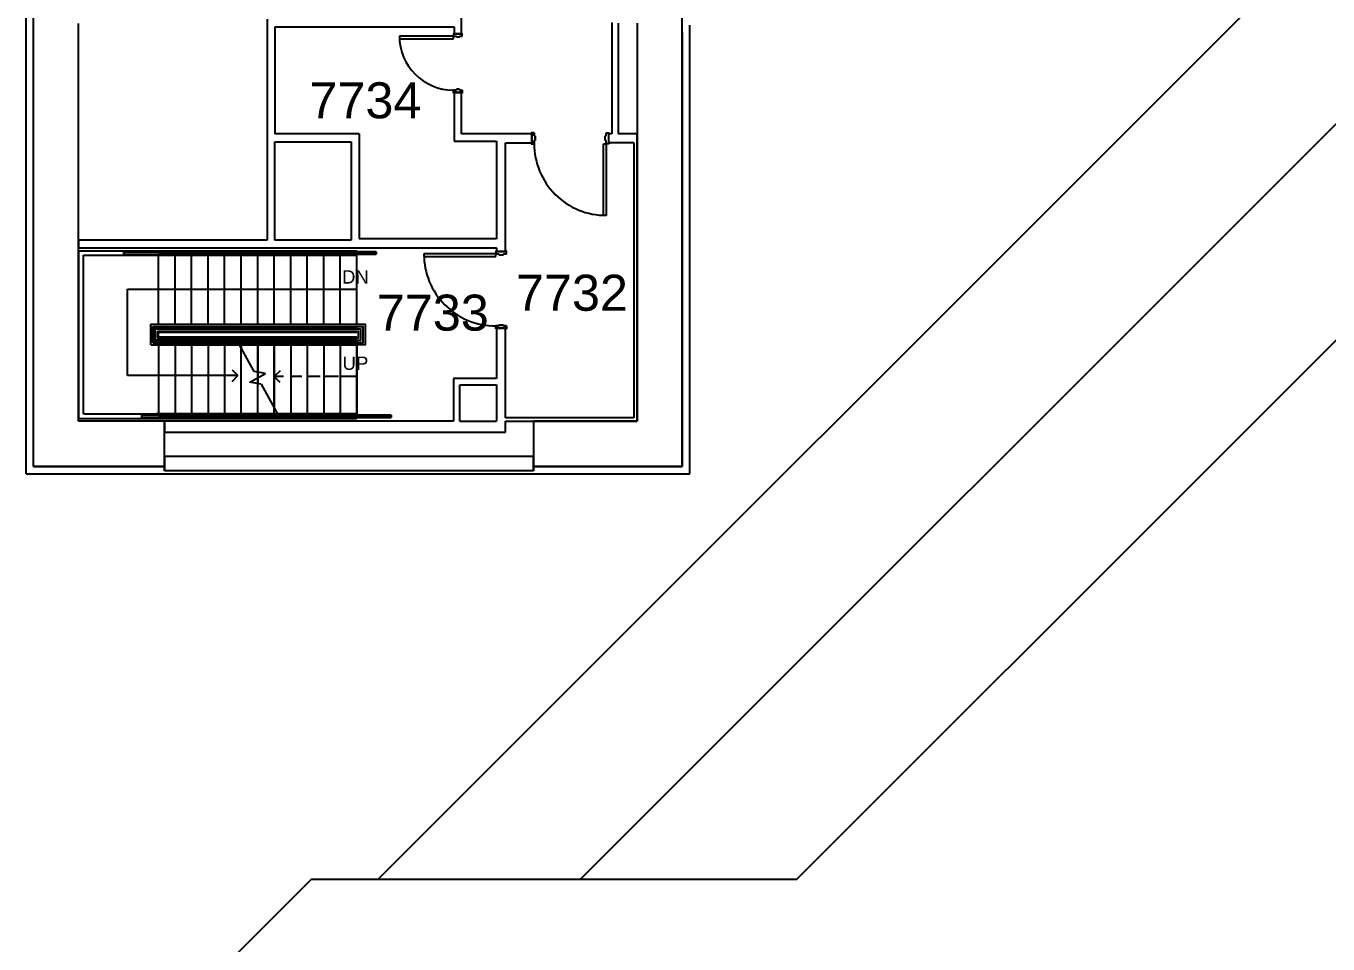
# Model space of a CAD drawing. Header units: inches. Extents: x -59 to 5673, y -29 to 4299.
# Drawn here: x -59 to 808, y 1755 to 2366 of the extents above; entities that cross this region are included whole.
import ezdxf

# ---------------------------------------------------------------- set-up
doc = ezdxf.new("R2010")
doc.units = ezdxf.units.IN
doc.header["$LTSCALE"] = 96
doc.header["$MEASUREMENT"] = 0
for name, color, linetype in [('A-ANNO-ROOM', 4, 'Continuous'), ('A-ANNO-TEXT', 4, 'Continuous'), ('A-DOOR', 2, 'Continuous'), ('A-FLOR-HRAL', 1, 'Continuous'), ('A-FLOR-STRS', 2, 'Continuous'), ('A-ROOF-LEVL-THIN', 1, 'Continuous'), ('A-WALL-FULL', 6, 'Continuous')]:
    doc.layers.add(name, color=color, linetype=linetype)
doc.styles.add('AE-108$0$Arial', font='arial.ttf', dxfattribs={"height": 8.851796})
doc.styles.add('ARIAL', font='arial.ttf')

msp = doc.modelspace()

# ---------------------------------------------------------------- linework, layer by layer
at = {"layer": 'A-ANNO-TEXT'}
for p, q in [((8.24, 2133.58), (8.24, 2191.08)), ((8.24, 2191.08), (160.83, 2191.08)), ((81.68, 2133.58), (8.24, 2133.58)), ((77.79, 2137.47), (81.68, 2133.58)), ((77.79, 2129.69), (81.68, 2133.58)), ((109.72, 2136.74), (105.83, 2132.85)), ((109.72, 2128.96), (105.83, 2132.85)), ((111.94, 2132.85), (105.83, 2132.85)), ((124.16, 2132.85), (116.83, 2132.85)), ((136.38, 2132.85), (127.83, 2132.85)), ((148.61, 2132.85), (138.83, 2132.85)), ((160.83, 2132.85), (149.83, 2132.85))]:
    msp.add_line(p, q, dxfattribs=at)
at = {"layer": 'A-DOOR'}
for p, q in [((189.2, 2359.7), (189.2, 2357.95)), ((225.2, 2359.7), (189.2, 2359.7)), ((225.7, 2361.7), (225.2, 2361.7)), ((225.2, 2361.7), (225.2, 2359.7)), ((225.2, 2361.7), (225.2, 2359.7)), ((225.7, 2361.7), (225.2, 2361.7)), ((225.2, 2357.95), (225.2, 2359.7)), ((225.2, 2359.7), (227.14, 2359.7)), ((225.2, 2359.7), (227.14, 2359.7)), ((225.7, 2361.2), (225.7, 2361.7)), ((230.58, 2361.2), (225.7, 2361.2)), ((227.14, 2359.7), (227.14, 2359.08)), ((227.14, 2359.7), (227.14, 2359.08)), ((227.14, 2359.08), (229.14, 2359.08)), ((227.14, 2359.08), (229.14, 2359.08)), ((229.14, 2359.7), (231.08, 2359.7)), ((229.14, 2359.08), (229.14, 2359.7)), ((229.14, 2359.08), (229.14, 2359.7)), ((229.14, 2359.7), (231.08, 2359.7)), ((231.08, 2361.7), (230.58, 2361.7)), ((231.08, 2361.7), (230.58, 2361.7)), ((230.58, 2361.7), (230.58, 2361.2)), ((231.08, 2359.7), (231.08, 2361.7)), ((231.08, 2359.7), (231.08, 2361.7)), ((189.2, 2357.95), (225.2, 2357.95)), ((225.2, 2323.7), (227.14, 2323.7)), ((225.2, 2321.7), (225.2, 2323.7)), ((227.14, 2323.7), (225.2, 2323.7)), ((225.2, 2323.7), (225.2, 2321.7)), ((227.14, 2324.33), (229.14, 2324.33)), ((227.14, 2323.7), (227.14, 2324.33)), ((227.14, 2324.33), (227.14, 2323.7)), ((229.14, 2324.33), (227.14, 2324.33)), ((229.14, 2324.33), (229.14, 2323.7)), ((229.14, 2323.7), (229.14, 2324.33)), ((229.14, 2323.7), (231.08, 2323.7)), ((231.08, 2323.7), (229.14, 2323.7)), ((231.08, 2323.7), (231.08, 2321.7)), ((231.08, 2321.7), (231.08, 2323.7)), ((225.7, 2321.7), (225.2, 2321.7)), ((225.2, 2321.7), (225.7, 2321.7)), ((225.7, 2322.2), (225.7, 2321.7)), ((230.58, 2322.2), (225.7, 2322.2)), ((225.7, 2321.7), (225.7, 2322.2)), ((225.7, 2322.2), (230.58, 2322.2)), ((230.58, 2321.7), (230.58, 2322.2)), ((230.58, 2322.2), (230.58, 2321.7)), ((231.08, 2321.7), (230.58, 2321.7)), ((230.58, 2321.7), (231.08, 2321.7)), ((276.95, 2295.14), (276.95, 2294.64)), ((278.95, 2295.14), (276.95, 2295.14)), ((276.95, 2295.14), (278.95, 2295.14)), ((276.95, 2294.64), (276.95, 2295.14)), ((276.95, 2294.64), (277.45, 2294.64)), ((277.45, 2294.64), (276.95, 2294.64)), ((277.45, 2294.64), (277.45, 2288.51)), ((277.45, 2288.51), (277.45, 2294.64)), ((278.95, 2293.2), (278.95, 2295.14)), ((278.95, 2295.14), (278.95, 2293.2)), ((279.58, 2293.2), (278.95, 2293.2)), ((278.95, 2293.2), (279.58, 2293.2)), ((278.95, 2290.2), (279.58, 2290.2)), ((278.95, 2288.01), (278.95, 2290.2)), ((278.95, 2290.2), (278.95, 2288.01)), ((279.58, 2290.2), (278.95, 2290.2)), ((279.58, 2290.2), (279.58, 2293.2)), ((279.58, 2293.2), (279.58, 2290.2)), ((326.33, 2293.2), (326.95, 2293.2)), ((326.33, 2290.2), (326.33, 2293.2)), ((326.33, 2293.2), (326.95, 2293.2)), ((326.33, 2290.2), (326.33, 2293.2)), ((326.95, 2290.2), (326.33, 2290.2)), ((326.95, 2290.2), (326.33, 2290.2)), ((326.95, 2295.14), (328.95, 2295.14)), ((326.95, 2293.2), (326.95, 2295.14)), ((326.95, 2295.14), (328.95, 2295.14)), ((326.95, 2293.2), (326.95, 2295.14)), ((326.95, 2288.01), (326.95, 2290.2)), ((326.95, 2288.01), (326.95, 2290.2)), ((328.45, 2294.64), (328.45, 2288.51)), ((328.95, 2294.64), (328.45, 2294.64)), ((328.95, 2295.14), (328.95, 2294.64)), ((328.95, 2295.14), (328.95, 2294.64)), ((276.95, 2288.51), (276.95, 2288.01)), ((277.45, 2288.51), (276.95, 2288.51)), ((276.95, 2288.51), (277.45, 2288.51)), ((276.95, 2288.01), (276.95, 2288.51)), ((276.95, 2288.01), (278.95, 2288.01)), ((278.95, 2288.01), (276.95, 2288.01)), ((325.2, 2288.01), (326.95, 2288.01)), ((325.2, 2240.26), (325.2, 2288.01)), ((326.95, 2288.01), (326.95, 2240.26)), ((328.95, 2288.01), (326.95, 2288.01)), ((328.95, 2288.01), (326.95, 2288.01)), ((328.45, 2288.51), (328.95, 2288.51)), ((328.95, 2288.51), (328.95, 2288.01)), ((328.95, 2288.51), (328.95, 2288.01)), ((326.95, 2240.26), (325.2, 2240.26)), ((205.58, 2214.58), (205.58, 2212.83)), ((253.33, 2214.58), (205.58, 2214.58)), ((205.58, 2212.83), (253.33, 2212.83)), ((253.83, 2216.58), (253.33, 2216.58)), ((253.33, 2216.58), (253.33, 2214.58)), ((253.33, 2216.58), (253.33, 2214.58)), ((253.83, 2216.58), (253.33, 2216.58)), ((253.33, 2212.83), (253.33, 2214.58)), ((253.33, 2214.58), (255.52, 2214.58)), ((253.33, 2214.58), (255.52, 2214.58)), ((253.83, 2216.08), (253.83, 2216.58)), ((259.95, 2216.08), (253.83, 2216.08)), ((255.52, 2214.58), (255.52, 2213.96)), ((255.52, 2214.58), (255.52, 2213.96)), ((255.52, 2213.96), (258.52, 2213.96)), ((255.52, 2213.96), (258.52, 2213.96)), ((258.52, 2214.58), (260.45, 2214.58)), ((258.52, 2213.96), (258.52, 2214.58)), ((258.52, 2214.58), (260.45, 2214.58)), ((258.52, 2213.96), (258.52, 2214.58)), ((260.45, 2216.58), (259.95, 2216.58)), ((259.95, 2216.58), (259.95, 2216.08)), ((260.45, 2216.58), (259.95, 2216.58)), ((260.45, 2214.58), (260.45, 2216.58)), ((260.45, 2214.58), (260.45, 2216.58)), ((253.33, 2166.58), (255.52, 2166.58)), ((253.33, 2164.58), (253.33, 2166.58)), ((253.33, 2166.58), (253.33, 2164.58)), ((255.52, 2166.58), (253.33, 2166.58)), ((253.83, 2164.58), (253.33, 2164.58)), ((253.33, 2164.58), (253.83, 2164.58)), ((253.83, 2165.08), (253.83, 2164.58)), ((259.95, 2165.08), (253.83, 2165.08)), ((253.83, 2165.08), (259.95, 2165.08)), ((253.83, 2164.58), (253.83, 2165.08)), ((255.52, 2167.2), (258.52, 2167.2)), ((255.52, 2166.58), (255.52, 2167.2)), ((255.52, 2167.2), (255.52, 2166.58)), ((258.52, 2167.2), (255.52, 2167.2)), ((258.52, 2167.2), (258.52, 2166.58)), ((258.52, 2166.58), (258.52, 2167.2)), ((258.52, 2166.58), (260.45, 2166.58)), ((260.45, 2166.58), (258.52, 2166.58)), ((259.95, 2164.58), (259.95, 2165.08)), ((259.95, 2165.08), (259.95, 2164.58)), ((260.45, 2164.58), (259.95, 2164.58)), ((259.95, 2164.58), (260.45, 2164.58)), ((260.45, 2166.58), (260.45, 2164.58)), ((260.45, 2164.58), (260.45, 2166.58))]:
    msp.add_line(p, q, dxfattribs=at)
for centre, radius, start, end in [((225.2, 2359.7), 36, 180, 270), ((225.2, 2359.7), 36, 180, 270), ((326.74, 2288.05), 47.79, 180.04399, 270.2552), ((326.74, 2288.05), 47.79, 180.04399, 270.2552), ((253.36, 2214.36), 47.79, 179.7448, 269.95601), ((253.36, 2214.36), 47.79, 179.7448, 269.95601)]:
    msp.add_arc(centre, radius, start, end, dxfattribs=at)
at = {"layer": 'A-FLOR-HRAL'}
for p, q in [((5.7, 2214.45), (5.7, 2215.95)), ((5.7, 2215.95), (173.7, 2215.95)), ((5.7, 2214.45), (173.7, 2214.45)), ((161.7, 2215.95), (28.83, 2215.95)), ((161.7, 2214.45), (28.83, 2214.45)), ((173.7, 2215.95), (161.7, 2215.95)), ((173.7, 2214.45), (161.7, 2214.45)), ((173.7, 2215.95), (173.7, 2214.45)), ((23.58, 2167.7), (160.83, 2167.7)), ((23.58, 2153.95), (23.58, 2167.7)), ((25.08, 2166.2), (160.83, 2166.2)), ((25.08, 2155.45), (25.08, 2166.2)), ((26.58, 2164.7), (160.83, 2164.7)), ((26.58, 2156.95), (26.58, 2164.7)), ((28.08, 2163.2), (160.83, 2163.2)), ((28.08, 2158.45), (28.08, 2163.2)), ((23.58, 2153.95), (160.83, 2153.95)), ((25.08, 2155.45), (160.83, 2155.45)), ((26.58, 2156.95), (160.83, 2156.95)), ((28.77, 2157.08), (26.7, 2157.08)), ((28.77, 2157.08), (26.7, 2157.08)), ((28.77, 2157.08), (26.7, 2157.08)), ((28.77, 2157.08), (26.7, 2157.08)), ((28.77, 2157.08), (26.7, 2157.08)), ((28.77, 2157.08), (26.7, 2157.08)), ((28.77, 2157.08), (26.7, 2157.08)), ((28.14, 2158.33), (27.95, 2158.33)), ((28.08, 2158.45), (160.83, 2158.45)), ((81.07, 2156.95), (28.83, 2156.95)), ((81.9, 2155.45), (28.83, 2155.45)), ((82.73, 2153.95), (28.83, 2153.95)), ((80.24, 2158.45), (81.07, 2156.95)), ((160.83, 2158.45), (80.24, 2158.45)), ((160.83, 2156.95), (81.07, 2156.95)), ((81.9, 2155.45), (82.73, 2153.95)), ((160.83, 2155.45), (81.9, 2155.45)), ((160.83, 2153.95), (82.73, 2153.95)), ((17.7, 2105.7), (17.7, 2107.2)), ((17.7, 2107.2), (183.83, 2107.2)), ((108.58, 2107.2), (28.83, 2107.2)), ((108.58, 2107.2), (109.41, 2105.7)), ((171.83, 2107.2), (108.58, 2107.2)), ((183.83, 2107.2), (171.83, 2107.2)), ((183.83, 2107.2), (183.83, 2105.7)), ((17.7, 2105.7), (183.83, 2105.7)), ((109.41, 2105.7), (28.83, 2105.7)), ((171.83, 2105.7), (109.41, 2105.7)), ((183.83, 2105.7), (171.83, 2105.7))]:
    msp.add_line(p, q, dxfattribs=at)
for points in [[(160.83, 2167.7), (166.33, 2167.7), (166.33, 2153.95), (160.83, 2153.95)], [(160.83, 2166.2), (164.83, 2166.2), (164.83, 2155.45), (160.83, 2155.45)], [(160.83, 2164.7), (163.33, 2164.7), (163.33, 2156.95), (160.83, 2156.95)], [(160.83, 2163.2), (161.83, 2163.2), (161.83, 2158.45), (160.83, 2158.45)]]:
    msp.add_lwpolyline(points, dxfattribs=at)
at = {"layer": 'A-FLOR-STRS'}
for p, q in [((-24.17, 2104.95), (-24.17, 2216.7)), ((-24.17, 2216.7), (160.83, 2216.7)), ((-21.17, 2107.95), (-21.17, 2213.7)), ((-21.17, 2213.7), (160.83, 2213.7)), ((19.43, 2216.7), (160.83, 2216.7)), ((19.43, 2213.7), (160.83, 2213.7)), ((28.83, 2167.7), (28.83, 2213.7)), ((39.83, 2167.7), (39.83, 2213.7)), ((50.83, 2167.7), (50.83, 2213.7)), ((61.83, 2167.7), (61.83, 2213.7)), ((72.83, 2167.7), (72.83, 2213.7)), ((83.83, 2167.7), (83.83, 2213.7)), ((94.83, 2167.7), (94.83, 2213.7)), ((105.83, 2167.7), (105.83, 2213.7)), ((116.83, 2167.7), (116.83, 2213.7)), ((127.83, 2167.7), (127.83, 2213.7)), ((138.83, 2167.7), (138.83, 2213.7)), ((149.83, 2167.7), (149.83, 2213.7)), ((160.83, 2216.7), (160.83, 2215.95)), ((160.83, 2214.45), (160.83, 2213.7)), ((160.83, 2167.7), (160.83, 2214.45)), ((25.83, 2156.2), (25.83, 2165.45)), ((25.83, 2162.45), (25.83, 2165.45)), ((25.83, 2165.45), (160.83, 2165.45)), ((25.83, 2159.2), (25.83, 2162.45)), ((25.83, 2162.45), (26.58, 2162.45)), ((26.58, 2159.2), (25.83, 2159.2)), ((26.58, 2159.2), (25.83, 2159.2)), ((28.08, 2162.45), (160.83, 2162.45)), ((28.08, 2159.2), (160.83, 2159.2)), ((28.83, 2165.45), (28.83, 2166.2)), ((28.83, 2159.2), (28.83, 2162.45)), ((79.83, 2159.2), (28.83, 2159.2)), ((39.83, 2165.45), (39.83, 2166.2)), ((50.83, 2165.45), (50.83, 2166.2)), ((61.83, 2165.45), (61.83, 2166.2)), ((72.83, 2165.45), (72.83, 2166.2)), ((80.24, 2158.45), (79.83, 2159.2)), ((160.83, 2159.2), (79.83, 2159.2)), ((79.83, 2159.2), (80.24, 2158.45)), ((83.83, 2165.45), (83.83, 2166.2)), ((94.83, 2165.45), (94.83, 2166.2)), ((105.83, 2165.45), (105.83, 2166.2)), ((116.83, 2165.45), (116.83, 2166.2)), ((127.83, 2165.45), (127.83, 2166.2)), ((138.83, 2165.45), (138.83, 2166.2)), ((149.83, 2165.45), (149.83, 2166.2)), ((160.83, 2164.7), (160.83, 2166.2)), ((160.83, 2165.45), (160.83, 2166.2)), ((160.83, 2163.2), (160.83, 2162.45)), ((160.83, 2159.2), (160.83, 2158.45)), ((25.83, 2156.2), (160.83, 2156.2)), ((81.49, 2156.2), (27.22, 2156.2)), ((28.83, 2156.2), (28.83, 2155.45)), ((28.83, 2153.95), (28.83, 2107.95)), ((39.83, 2156.2), (39.83, 2155.45)), ((39.83, 2153.95), (39.83, 2107.95)), ((50.83, 2156.2), (50.83, 2155.45)), ((50.83, 2153.95), (50.83, 2107.95)), ((61.83, 2156.2), (61.83, 2155.45)), ((61.83, 2153.95), (61.83, 2107.95)), ((72.83, 2156.2), (72.83, 2155.45)), ((72.83, 2153.95), (72.83, 2107.95)), ((81.49, 2156.2), (81.07, 2156.95)), ((81.07, 2156.95), (81.9, 2155.45)), ((81.9, 2155.45), (81.49, 2156.2)), ((160.83, 2156.2), (81.49, 2156.2)), ((92.5, 2136.28), (82.73, 2153.95)), ((83.83, 2156.2), (83.83, 2155.45)), ((83.83, 2107.95), (83.83, 2153.95)), ((83.83, 2153.95), (83.83, 2151.97)), ((94.83, 2156.2), (94.83, 2155.45)), ((94.83, 2107.95), (94.83, 2153.95)), ((94.83, 2153.95), (94.83, 2135.88)), ((105.83, 2156.2), (105.83, 2155.45)), ((105.83, 2107.95), (105.83, 2153.95)), ((105.83, 2153.95), (105.83, 2112.19)), ((116.83, 2156.2), (116.83, 2155.45)), ((116.83, 2153.95), (116.83, 2107.95)), ((127.83, 2156.2), (127.83, 2155.45)), ((127.83, 2153.95), (127.83, 2107.95)), ((138.83, 2156.2), (138.83, 2155.45)), ((138.83, 2153.95), (138.83, 2107.95)), ((149.83, 2156.2), (149.83, 2155.45)), ((149.83, 2153.95), (149.83, 2107.95)), ((160.83, 2156.95), (160.83, 2156.2)), ((160.83, 2155.45), (160.83, 2156.95)), ((160.83, 2107.2), (160.83, 2153.95)), ((160.83, 2153.95), (160.83, 2107.95)), ((89.58, 2129.17), (100.08, 2134.98)), ((100.08, 2134.98), (92.5, 2136.28)), ((94.83, 2135.88), (94.83, 2132.08)), ((97.15, 2127.88), (89.58, 2129.17)), ((94.83, 2132.08), (94.83, 2128.27)), ((97.15, 2127.88), (108.58, 2107.2)), ((-21.17, 2107.95), (160.83, 2107.95)), ((108.17, 2107.95), (27.22, 2107.95)), ((108.58, 2107.2), (108.17, 2107.95)), ((160.83, 2107.95), (108.17, 2107.95)), ((108.17, 2107.95), (108.58, 2107.2)), ((-24.17, 2104.95), (160.83, 2104.95)), ((109.83, 2104.95), (27.22, 2104.95)), ((109.83, 2104.95), (109.41, 2105.7)), ((109.41, 2105.7), (109.83, 2104.95)), ((160.83, 2104.95), (109.83, 2104.95)), ((160.83, 2105.7), (160.83, 2104.95))]:
    msp.add_line(p, q, dxfattribs=at)
at = {"layer": 'A-ROOF-LEVL-THIN'}
for p, q in [((174.8, 1797.78), (1216.58, 2839.56)), ((1251.96, 2740.22), (309.52, 1797.78))]:
    msp.add_line(p, q, dxfattribs=at)
msp.add_lwpolyline([(2359.86, 2638.26), (1294.21, 2638.22), (453.77, 1797.78), (130.55, 1797.78), (-3.11, 1664.12), (132.47, 1528.54), (468.39, 1528.54), (1556.78, 440.15), (1556.78, 104.46), (1690.42, -29.18), (1824.07, 104.46), (1824.07, 290.15), (1914.26, 380.34), (1914.26, 1653.34), (2121.76, 1860.84), (2563.28, 1860.84), (2563.28, 336.84), (2558.28, 336.84), (2558.28, 312.84), (2795.53, 312.84), (2795.53, 231.84), (3167.28, 231.84)], dxfattribs=at)
at = {"layer": 'A-WALL-FULL'}
for p, q in [((-59.42, 2068.08), (-59.42, 2403.08)), ((-54.42, 2073.08), (-54.42, 2398.08)), ((-54.42, 2073.08), (-54.42, 2398.08)), ((377.58, 2073.08), (377.58, 2379.84)), ((-24.42, 2103.08), (-24.42, 2368.08)), ((101.08, 2370.95), (101.08, 2223.83)), ((230.58, 2361.2), (230.58, 2375.2)), ((330.58, 2368.83), (330.58, 2294.64)), ((334.83, 2368.2), (334.83, 2294.64)), ((347.58, 2368.2), (347.58, 2103.08)), ((382.58, 2068.08), (382.58, 2366.99)), ((382.58, 2073.08), (382.58, 2366.99)), ((106.33, 2365.83), (225.7, 2365.83)), ((106.33, 2365.83), (106.33, 2294.58)), ((225.7, 2365.83), (225.7, 2361.2)), ((225.7, 2361.2), (230.58, 2361.2)), ((225.7, 2361.2), (230.58, 2361.2)), ((377.58, 2361.99), (377.58, 2073.08)), ((225.7, 2322.2), (225.7, 2289.76)), ((230.58, 2322.2), (225.7, 2322.2)), ((230.58, 2322.2), (225.7, 2322.2)), ((230.58, 2294.64), (230.58, 2322.2)), ((162.45, 2294.58), (106.33, 2294.58)), ((106.33, 2223.83), (106.33, 2289.33)), ((106.33, 2289.33), (157.2, 2289.33)), ((157.2, 2289.33), (157.2, 2223.83)), ((162.45, 2294.58), (162.45, 2224.7)), ((225.7, 2289.76), (253.83, 2289.76)), ((277.45, 2294.64), (230.58, 2294.64)), ((253.83, 2289.76), (253.83, 2224.7)), ((277.45, 2289.89), (277.45, 2294.64)), ((277.45, 2288.51), (277.45, 2294.64)), ((328.45, 2294.64), (328.45, 2289.89)), ((330.58, 2294.64), (328.45, 2294.64)), ((328.45, 2294.64), (328.45, 2288.51)), ((347.58, 2294.64), (334.83, 2294.64)), ((347.58, 2103.08), (347.58, 2294.64)), ((259.95, 2216.08), (259.95, 2288.51)), ((259.95, 2288.51), (277.45, 2288.51)), ((345.33, 2288.51), (328.45, 2288.51)), ((345.33, 2288.51), (345.33, 2105.33)), ((101.08, 2223.83), (-24.42, 2223.83)), ((-24.42, 2223.83), (-24.42, 2218.58)), ((157.2, 2223.83), (106.33, 2223.83)), ((253.83, 2224.7), (162.45, 2224.7)), ((-24.42, 2218.58), (253.83, 2218.58)), ((253.83, 2218.58), (253.83, 2216.08)), ((253.83, 2216.08), (259.95, 2216.08)), ((259.95, 2216.08), (253.83, 2216.08)), ((259.95, 2216.08), (255.2, 2216.08)), ((253.83, 2165.08), (253.83, 2131.7)), ((259.95, 2165.08), (253.83, 2165.08)), ((253.83, 2165.08), (259.95, 2165.08)), ((255.2, 2165.08), (259.95, 2165.08)), ((259.95, 2105.33), (259.95, 2165.08)), ((253.83, 2131.7), (225.2, 2131.7)), ((225.2, 2131.7), (225.2, 2103.08)), ((229.45, 2127.45), (253.83, 2127.45)), ((229.45, 2103.08), (229.45, 2127.45)), ((253.83, 2127.45), (253.83, 2103.08)), ((32.72, 2103.08), (-24.42, 2103.08)), ((32.72, 2103.08), (32.72, 2095.83)), ((32.72, 2073.08), (32.72, 2103.08)), ((225.2, 2103.08), (32.72, 2103.08)), ((229.45, 2103.08), (253.83, 2103.08)), ((345.33, 2105.33), (259.95, 2105.33)), ((259.95, 2095.83), (259.95, 2103.08)), ((259.95, 2103.08), (347.58, 2103.08)), ((347.58, 2103.08), (278.58, 2103.08)), ((278.58, 2103.08), (278.58, 2073.08)), ((32.72, 2095.83), (259.95, 2095.83)), ((32.72, 2073.08), (-54.42, 2073.08)), ((-54.42, 2073.08), (32.72, 2073.08)), ((-24.42, 2073.08), (32.72, 2073.08)), ((278.58, 2079.7), (32.72, 2079.7)), ((32.72, 2079.7), (32.72, 2073.08)), ((32.72, 2070.08), (32.72, 2073.08)), ((32.72, 2073.08), (32.72, 2070.08)), ((278.58, 2073.08), (278.58, 2079.7)), ((377.58, 2073.08), (278.58, 2073.08)), ((278.58, 2073.08), (278.58, 2070.08)), ((278.58, 2070.08), (278.58, 2073.08)), ((278.58, 2073.08), (377.58, 2073.08)), ((347.58, 2073.08), (377.58, 2073.08)), ((382.58, 2070.08), (382.58, 2073.08)), ((-59.42, 2068.08), (382.58, 2068.08)), ((-57.42, 2068.08), (-54.42, 2068.08)), ((-54.42, 2068.08), (32.72, 2068.08)), ((278.58, 2070.08), (32.72, 2070.08)), ((32.72, 2068.08), (278.58, 2068.08)), ((278.58, 2068.08), (382.58, 2068.08))]:
    msp.add_line(p, q, dxfattribs=at)

# ---------------------------------------------------------------- texts
at = {"layer": 'A-ANNO-ROOM', "style": 'ARIAL'}
for s, p in [('7734', (129.3, 2304.9)), ('7732', (266.84, 2176.72)), ('7733', (174.18, 2163.47))]:
    msp.add_text(s, height=24, dxfattribs=at).set_placement(p)
at = {"layer": 'A-ANNO-TEXT', "style": 'AE-108$0$Arial'}
for s, p in [('DN', (151.01, 2194.84)), ('UP', (151.34, 2137.34))]:
    msp.add_text(s, height=8.852, dxfattribs=at).set_placement(p)

doc.saveas('drawing.dxf')
